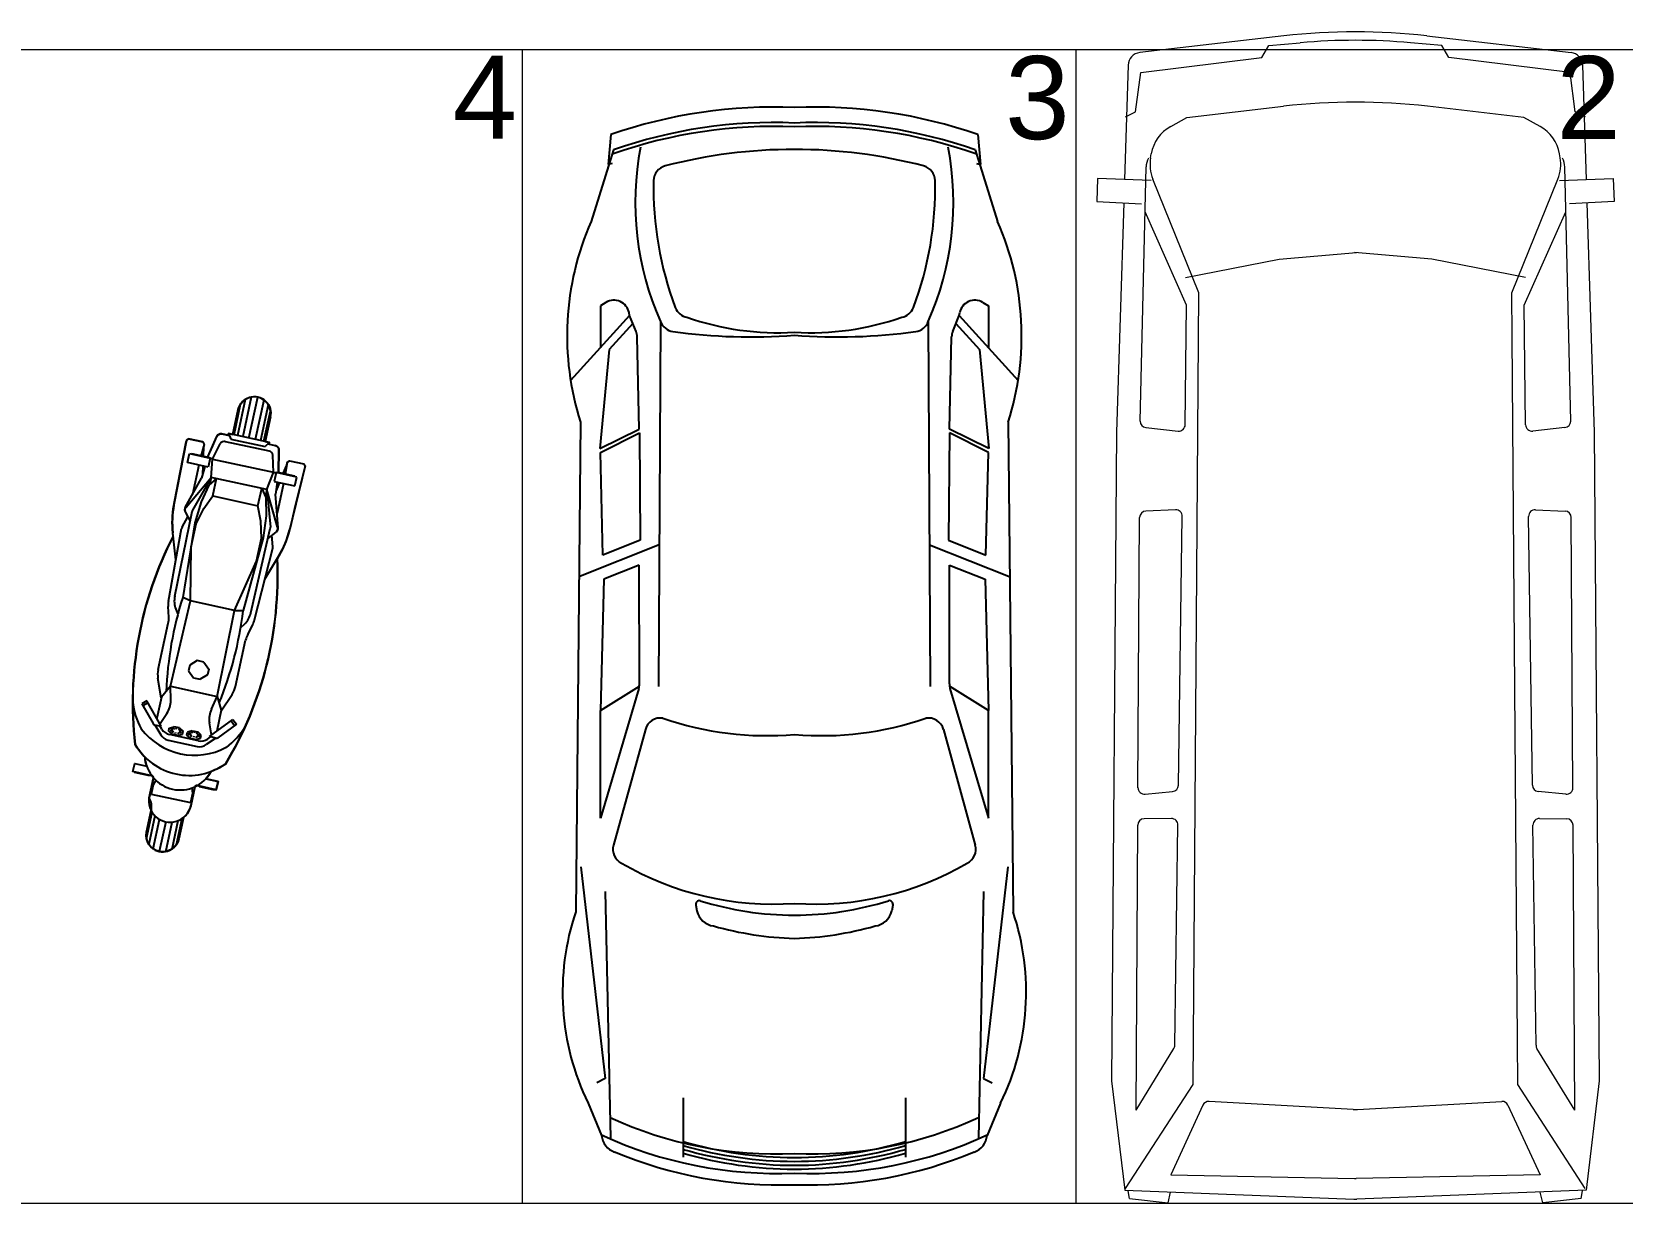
# Model space of a CAD drawing. Header units: inches. Extents: x 13 to 261, y -112 to -47.
# Drawn here: x 75.55 to 82.45, y -83.73 to -78.65 of the extents above; entities that cross this region are included whole.
import ezdxf

# ---------------------------------------------------------------- set-up
doc = ezdxf.new("R2010")
doc.units = ezdxf.units.IN
doc.header["$MEASUREMENT"] = 0
for name, color, linetype, lineweight in [('AUTOS', 6, 'Continuous', 20), ('CAJONES', 3, 'Continuous', 20), ('TEXTOS', 124, 'Continuous', 30)]:
    doc.layers.add(name, color=color, linetype=linetype, lineweight=lineweight)
doc.layers.add('CONTORNO', color=7, linetype='Continuous')
doc.styles.add('TEXTOS', font='ARIALUNI.TTF', dxfattribs={"height": 0.36})

msp = doc.modelspace()

# ---------------------------------------------------------------- linework, layer by layer
for p, q in [((78.0646, -79.0953), (78.0535, -79.2257)), ((79.6557, -79.0953), (79.6669, -79.2257)), ((78.0757, -79.1617), (77.979, -79.4724)), ((79.6446, -79.1617), (79.7413, -79.4724)), ((78.0707, -79.2206), (78.0535, -79.2257)), ((79.6497, -79.2206), (79.6669, -79.2257)), ((78.0434, -79.8229), (78.0191, -79.8375)), ((78.0191, -79.8375), (78.0191, -80.0196)), ((79.677, -79.8229), (79.7013, -79.8375)), ((79.7013, -79.8375), (79.7013, -80.0196)), ((78.146, -79.8799), (77.8902, -80.1615)), ((78.146, -79.8799), (78.1435, -79.8672)), ((78.1737, -79.9491), (78.146, -79.8799)), ((78.2799, -79.9061), (78.2715, -81.4878)), ((79.4404, -79.9061), (79.4489, -81.4878)), ((79.5466, -79.9491), (79.5743, -79.8799)), ((79.5743, -79.8799), (79.5769, -79.8672)), ((79.5743, -79.8799), (79.8302, -80.1615)), ((78.1599, -79.9144), (78.0576, -80.0269)), ((78.188, -80.3726), (78.1785, -79.9724)), ((79.5324, -80.3726), (79.5419, -79.9724)), ((79.5605, -79.9144), (79.6627, -80.0269)), ((78.0576, -80.0269), (78.0172, -80.4561)), ((79.6627, -80.0269), (79.7032, -80.4561)), ((76.48, -80.2434), (76.4461, -80.3996)), ((76.5058, -80.2331), (76.4686, -80.4045)), ((76.4959, -80.4105), (76.5342, -80.2342)), ((76.5602, -80.2459), (76.5232, -80.4164)), ((76.4491, -80.2889), (76.426, -80.3953)), ((76.4309, -80.3963), (76.4596, -80.2641)), ((76.5793, -80.2664), (76.5457, -80.4213)), ((76.5609, -80.4246), (76.5892, -80.2945)), ((76.5889, -80.3192), (76.5658, -80.4256)), ((77.9331, -80.3414), (77.9122, -82.4637)), ((78.0172, -80.4561), (78.188, -80.3726)), ((78.0191, -80.4727), (78.1884, -80.388)), ((78.1884, -80.388), (78.1919, -80.8526)), ((79.532, -80.388), (79.5284, -80.8526)), ((79.7013, -80.4727), (79.532, -80.388)), ((79.7032, -80.4561), (79.5324, -80.3726)), ((79.7873, -80.3414), (79.8081, -82.4637)), ((76.2247, -80.4201), (76.1707, -80.7008)), ((76.2332, -80.4135), (76.2247, -80.4201)), ((76.2951, -80.427), (76.2332, -80.4135)), ((76.3015, -80.439), (76.2872, -80.4887)), ((76.2951, -80.427), (76.3015, -80.439)), ((76.2968, -80.4908), (76.2985, -80.4492)), ((76.3174, -80.4928), (76.356, -80.4045)), ((76.3373, -80.5017), (76.3711, -80.436)), ((76.4103, -80.3999), (76.3786, -80.393)), ((76.3931, -80.4256), (76.5831, -80.4668)), ((76.585, -80.4302), (76.4067, -80.3915)), ((76.4067, -80.3915), (76.4176, -80.4149)), ((76.4176, -80.4149), (76.5653, -80.447)), ((76.585, -80.4302), (76.5653, -80.447)), ((76.5782, -80.4363), (76.6099, -80.4432)), ((76.2289, -80.5169), (76.2373, -80.4783)), ((76.3189, -80.5364), (76.2289, -80.5169)), ((76.2373, -80.4783), (76.3272, -80.4978)), ((76.2467, -80.4778), (76.3189, -80.4935)), ((76.2784, -80.5276), (76.2505, -80.6559)), ((76.3169, -80.4952), (76.3174, -80.4928)), ((76.3171, -80.494), (76.3169, -80.4952)), ((76.3373, -80.5017), (76.3171, -80.494)), ((76.3272, -80.4978), (76.3189, -80.5364)), ((76.3326, -80.5814), (76.3373, -80.5017)), ((76.3373, -80.5017), (76.6015, -80.5591)), ((76.6023, -80.5593), (76.5989, -80.4854)), ((76.6242, -80.5594), (76.6257, -80.4631)), ((76.6437, -80.5662), (76.6594, -80.5276)), ((76.661, -80.517), (76.6534, -80.5683)), ((76.6717, -80.5088), (76.661, -80.517)), ((76.6717, -80.5088), (76.7336, -80.5222)), ((76.7336, -80.5222), (76.7387, -80.5317)), ((78.0295, -80.9183), (78.0191, -80.4727)), ((79.6909, -80.9183), (79.7013, -80.4727)), ((76.2193, -80.7117), (76.29, -80.584)), ((76.2228, -80.7108), (76.3326, -80.5814)), ((76.3326, -80.5814), (76.2514, -80.7238)), ((76.3051, -80.5338), (76.29, -80.584)), ((76.2955, -80.5317), (76.2941, -80.5693)), ((76.3551, -80.5863), (76.3221, -80.6145)), ((76.3326, -80.5814), (76.3253, -80.6114)), ((76.5727, -80.6336), (76.3326, -80.5814)), ((76.3387, -80.6618), (76.3551, -80.5863)), ((76.5735, -80.6338), (76.6023, -80.5593)), ((76.6023, -80.5593), (76.6239, -80.5606)), ((76.6131, -80.5599), (76.6047, -80.5985)), ((76.7031, -80.5795), (76.6131, -80.5599)), ((76.6947, -80.5752), (76.6225, -80.5595)), ((76.6236, -80.5618), (76.6242, -80.5594)), ((76.6239, -80.5606), (76.6236, -80.5618)), ((76.7387, -80.5317), (76.6714, -80.8096)), ((76.6947, -80.618), (76.7031, -80.5795)), ((76.3221, -80.6145), (76.2879, -80.6869)), ((76.2999, -80.7164), (76.3387, -80.6618)), ((76.3387, -80.6618), (76.5339, -80.7042)), ((76.5347, -80.7044), (76.5511, -80.6289)), ((76.5511, -80.6289), (76.5694, -80.6682)), ((76.5735, -80.6338), (76.5678, -80.664)), ((76.6198, -80.7971), (76.5735, -80.6338)), ((76.5735, -80.6338), (76.5884, -80.797)), ((76.6047, -80.5985), (76.6947, -80.618)), ((76.6183, -80.6019), (76.6112, -80.6537)), ((76.6226, -80.7993), (76.6112, -80.6537)), ((76.6279, -80.604), (76.6137, -80.6387)), ((76.6452, -80.6073), (76.6174, -80.7356)), ((76.1741, -81.0964), (76.2492, -80.7297)), ((76.2205, -80.7334), (76.2408, -80.7705)), ((76.2879, -80.6869), (76.2612, -80.7787)), ((76.2671, -80.7825), (76.2999, -80.7164)), ((76.5473, -80.7702), (76.5347, -80.7044)), ((76.5694, -80.6682), (76.5705, -80.7483)), ((76.1469, -81.117), (76.204, -80.8024)), ((76.2062, -80.7963), (76.2307, -80.7519)), ((76.2612, -80.7787), (76.2086, -81.1019)), ((76.2447, -80.8819), (76.2671, -80.7825)), ((76.5041, -81.1681), (76.588, -80.8033)), ((76.5498, -80.8439), (76.5473, -80.7702)), ((76.5705, -80.7483), (76.5567, -80.8429)), ((76.1792, -80.9389), (76.166, -80.8213)), ((76.5567, -80.8429), (76.4704, -81.1588)), ((76.5289, -80.9436), (76.5498, -80.8439)), ((76.6125, -80.8185), (76.5786, -80.8439)), ((76.5994, -80.8817), (76.5956, -80.8312)), ((78.2747, -80.873), (77.9254, -81.0128)), ((78.1919, -80.8526), (78.0295, -80.9183)), ((79.4457, -80.873), (79.795, -81.0128)), ((79.5284, -80.8526), (79.6909, -80.9183)), ((76.2426, -81.116), (76.2447, -80.8819)), ((76.5203, -81.1981), (76.5989, -80.8882)), ((76.5648, -81.0226), (76.6257, -80.9211)), ((76.4337, -81.1575), (76.5289, -80.9436)), ((78.1878, -80.9616), (78.0335, -81.0226)), ((78.1884, -81.4765), (78.1878, -80.9616)), ((79.532, -81.4765), (79.5326, -80.9616)), ((79.5326, -80.9616), (79.6868, -81.0226)), ((78.0335, -81.0226), (78.0191, -81.592)), ((79.6868, -81.0226), (79.7013, -81.592)), ((76.148, -81.1871), (76.1455, -81.1401)), ((76.1562, -81.4866), (76.2426, -81.116)), ((76.2426, -81.116), (76.2086, -81.1019)), ((76.2426, -81.116), (76.2086, -81.1019)), ((76.4329, -81.1574), (76.2426, -81.116)), ((76.4329, -81.1574), (76.2426, -81.116)), ((76.1022, -81.4144), (76.1458, -81.2136)), ((76.1788, -81.1524), (76.1874, -81.1746)), ((76.3586, -81.5306), (76.4337, -81.1575)), ((76.4337, -81.1575), (76.4704, -81.1588)), ((76.4337, -81.1575), (76.4704, -81.1588)), ((76.4766, -81.2171), (76.4596, -81.2338)), ((76.4376, -81.4873), (76.4812, -81.2865)), ((76.4903, -81.2615), (76.5121, -81.2197)), ((76.2393, -81.3945), (76.2339, -81.4194)), ((76.2339, -81.4194), (76.2551, -81.4492)), ((76.2712, -81.3754), (76.2393, -81.3945)), ((76.3001, -81.3816), (76.2712, -81.3754)), ((76.3001, -81.3816), (76.3212, -81.4123)), ((76.3212, -81.4123), (76.3158, -81.4372)), ((76.1153, -81.5366), (76.1013, -81.452)), ((76.1562, -81.4866), (76.1159, -81.5341)), ((76.1562, -81.4866), (76.3578, -81.5304)), ((76.1569, -81.5471), (76.1562, -81.4866)), ((76.2551, -81.4492), (76.284, -81.4555)), ((76.3158, -81.4372), (76.284, -81.4555)), ((78.0191, -81.592), (78.1884, -81.4862)), ((78.0191, -81.592), (78.1884, -81.4862)), ((79.7013, -81.592), (79.532, -81.4862)), ((79.7013, -81.592), (79.532, -81.4862)), ((76.0534, -81.5491), (76.031, -81.5619)), ((76.031, -81.5619), (76.0802, -81.6483)), ((76.0583, -81.5579), (76.036, -81.5706)), ((76.1153, -81.6594), (76.0534, -81.5491)), ((76.1159, -81.5341), (76.0961, -81.6252)), ((76.3328, -81.5854), (76.3586, -81.5306)), ((76.3586, -81.5306), (76.3755, -81.5905)), ((76.375, -81.593), (76.4229, -81.5219)), ((78.1856, -81.4955), (78.0191, -82.0578)), ((79.5348, -81.4955), (79.7013, -82.0578)), ((76.1103, -81.6478), (76.1396, -81.6045)), ((76.3241, -81.7047), (76.4261, -81.6301)), ((76.3755, -81.5905), (76.3558, -81.6816)), ((76.4261, -81.6301), (76.4412, -81.651)), ((78.0191, -82.0578), (78.0191, -81.592)), ((79.7013, -82.0578), (79.7013, -81.592)), ((76.0867, -81.6532), (76.1153, -81.6594)), ((76.0875, -81.6538), (76.1133, -81.6966)), ((76.1183, -81.6725), (76.11, -81.6586)), ((76.1477, -81.6807), (76.1505, -81.6679)), ((76.1624, -81.694), (76.1477, -81.6807)), ((76.1505, -81.6679), (76.1694, -81.6619)), ((76.277, -81.7231), (76.1506, -81.6956)), ((76.1542, -81.6779), (76.1659, -81.6779)), ((76.1668, -81.6739), (76.1559, -81.6699)), ((76.1699, -81.683), (76.1616, -81.6862)), ((76.1873, -81.6994), (76.1624, -81.694)), ((76.1663, -81.6646), (76.1723, -81.6718)), ((76.1943, -81.6673), (76.1694, -81.6619)), ((76.1776, -81.6864), (76.1763, -81.692)), ((76.1807, -81.6719), (76.1821, -81.6655)), ((76.1859, -81.6865), (76.1913, -81.6927)), ((76.1873, -81.6994), (76.2071, -81.6936)), ((76.196, -81.671), (76.1884, -81.6752)), ((76.1916, -81.6835), (76.2023, -81.6884)), ((76.2041, -81.6803), (76.1925, -81.6795)), ((76.1943, -81.6673), (76.2099, -81.6808)), ((76.2071, -81.6936), (76.2099, -81.6808)), ((76.2264, -81.6978), (76.2292, -81.6849)), ((76.2419, -81.7113), (76.2264, -81.6978)), ((76.2489, -81.6791), (76.2292, -81.6849)), ((76.2446, -81.695), (76.2329, -81.695)), ((76.2346, -81.687), (76.2455, -81.691)), ((76.2486, -81.7001), (76.2411, -81.7035)), ((76.2458, -81.6818), (76.251, -81.6889)), ((76.2489, -81.6791), (76.2738, -81.6846)), ((76.2594, -81.689), (76.2608, -81.6826)), ((76.2755, -81.6883), (76.2671, -81.6923)), ((76.281, -81.7055), (76.2703, -81.7006)), ((76.2712, -81.6966), (76.2828, -81.6974)), ((76.2886, -81.6979), (76.2738, -81.6846)), ((76.2858, -81.7107), (76.2886, -81.6979)), ((76.3335, -81.6963), (76.3247, -81.6447)), ((76.4412, -81.651), (76.3606, -81.7093)), ((76.4181, -81.636), (76.4331, -81.6568)), ((78.2141, -81.6732), (78.0758, -82.175)), ((79.5062, -81.6732), (79.6446, -82.175)), ((76.1455, -81.7198), (76.2716, -81.7471)), ((76.2419, -81.7113), (76.2668, -81.7167)), ((76.2563, -81.7034), (76.255, -81.7091)), ((76.2646, -81.7036), (76.2708, -81.71)), ((76.2668, -81.7167), (76.2858, -81.7107)), ((76.3517, -81.7111), (76.3105, -81.7395)), ((76.3159, -81.7154), (76.3292, -81.7063)), ((76.3527, -81.7109), (76.3241, -81.7047)), ((75.9926, -81.8564), (76.0003, -81.8211)), ((76.0003, -81.8211), (76.0529, -81.8325)), ((76.0753, -81.8744), (75.9926, -81.8564)), ((76.066, -81.8749), (76.0001, -81.8606)), ((76.0817, -81.883), (76.0641, -81.9638)), ((76.0918, -81.8936), (76.0802, -81.9141)), ((76.3617, -81.8996), (76.3091, -81.8881)), ((76.354, -81.9349), (76.3617, -81.8996)), ((76.0802, -81.9141), (76.0716, -81.9535)), ((76.0716, -81.9535), (76.2418, -81.9904)), ((76.2504, -81.9511), (76.2418, -81.9904)), ((76.2611, -81.9219), (76.2436, -82.0027)), ((76.2483, -81.9272), (76.2504, -81.9511)), ((76.2713, -81.9169), (76.354, -81.9349)), ((76.2796, -81.9213), (76.3454, -81.9356)), ((76.0509, -82.1457), (76.0756, -82.032)), ((76.0719, -82.0255), (76.052, -82.1174)), ((76.0881, -82.048), (76.0612, -82.1715)), ((76.0804, -82.1917), (76.1082, -82.0635)), ((76.1347, -82.0736), (76.1067, -82.2024)), ((76.135, -82.2035), (76.1629, -82.0751)), ((76.1878, -82.069), (76.1608, -82.1932)), ((76.181, -82.174), (76.2059, -82.0594)), ((76.2119, -82.0548), (76.1917, -82.1477)), ((77.9345, -82.2695), (78.0403, -83.1862)), ((79.7859, -82.2695), (79.6801, -83.1862)), ((78.0403, -82.3754), (78.0626, -83.4453)), ((79.6801, -82.3754), (79.6578, -83.4453)), ((78.4328, -82.4356), (78.4378, -82.4593)), ((79.2875, -82.4356), (79.2826, -82.4593)), ((78.0403, -83.1862), (78.0034, -83.2046)), ((79.6801, -83.1862), (79.717, -83.2046)), ((78.3788, -83.2709), (78.3788, -83.5275)), ((79.3416, -83.2709), (79.3416, -83.5275)), ((77.9662, -83.2937), (78.0246, -83.4334)), ((79.7541, -83.2937), (79.6958, -83.4334))]:
    msp.add_line(p, q)
for centre, radius, start, end in [((78.7717, -81.1348), 2.1586, 87.65126, 109.12121), ((78.9486, -81.1348), 2.1586, 70.87879, 92.34874), ((78.7687, -81.141), 2.0809, 87.48004, 109.49551), ((78.7698, -81.1387), 2.0953, 87.5289, 109.34519), ((78.9505, -81.1387), 2.0953, 70.65481, 92.4711), ((78.9517, -81.141), 2.0809, 70.50449, 92.51996), ((79.4366, -79.3908), 1.2663, 169.04979, 204.01182), ((78.8575, -81.3631), 2.2033, 89.9299, 104.65948), ((78.8629, -81.3631), 2.2033, 75.34052, 90.0701), ((78.2837, -79.3908), 1.2663, 335.98818, 10.95021), ((78.3168, -79.2963), 0.067, 104.65948, 178.77749), ((79.4035, -79.2963), 0.067, 1.22251, 75.34052), ((79.7216, -79.3263), 1.472, 178.77749, 200.63414), ((77.9988, -79.3263), 1.472, 339.36586, 1.22251), ((79.1014, -79.9675), 1.2266, 156.19947, 197.74881), ((78.619, -79.9675), 1.2266, 342.25119, 23.80053), ((78.0779, -79.8803), 0.067, 11.30255, 120.98045), ((79.6425, -79.8803), 0.067, 59.01955, 168.69745), ((78.3427, -79.8828), 0.067, 200.42343, 262.16941), ((78.4067, -79.8214), 0.067, 200.63414, 259.5315), ((78.7926, -78.7369), 1.2173, 250.91264, 273.1847), ((78.9278, -78.7369), 1.2173, 266.8153, 289.08736), ((79.3137, -79.8214), 0.067, 280.4685, 339.36586), ((79.3777, -79.8828), 0.067, 277.83059, 339.57657), ((78.1116, -79.974), 0.067, 1.35808, 21.78828), ((78.6709, -77.4964), 2.4758, 262.16941, 274.38565), ((79.0495, -77.4964), 2.4758, 265.61435, 277.83059), ((79.6088, -79.974), 0.067, 158.21172, 178.64192), ((76.5187, -80.3036), 0.0711, 347.4138, 168.07636), ((76.3743, -80.4125), 0.02, 77.74508, 156.39438), ((76.3889, -80.4451), 0.02, 77.74508, 152.81325), ((76.6057, -80.4628), 0.02, 359.09578, 77.74508), ((76.5789, -80.4864), 0.02, 2.67691, 77.74508), ((76.5635, -80.7764), 0.4, 169.10261, 186.43926), ((76.2368, -80.7214), 0.02, 151.01693, 208.65879), ((76.2381, -80.7238), 0.02, 139.68753, 208.65879), ((76.2688, -80.7337), 0.02, 150.29028, 168.43946), ((76.2237, -80.806), 0.02, 151.10405, 169.71523), ((76.5685, -80.7988), 0.02, 347.05069, 5.19987), ((76.6005, -80.8025), 0.02, 306.83137, 15.80263), ((76.6027, -80.8009), 0.02, 306.83137, 4.47323), ((77.5672, -81.5596), 1.5751, 152.68717, 186.51263), ((76.2826, -80.7154), 0.4, 329.0509, 346.38754), ((75.0444, -81.0116), 1.5751, 328.97753, 2.80299), ((76.5795, -80.8833), 0.02, 345.77492, 4.38611), ((77.6584, -81.5657), 1.5221, 162.25926, 177.85829), ((76.2453, -81.1348), 0.1, 169.71523, 183.03259), ((76.2721, -81.1165), 0.1, 168.43946, 201.07245), ((76.0481, -81.1924), 0.1, 347.74508, 3.03259), ((74.9589, -80.9794), 1.5221, 337.63187, 353.2309), ((76.4066, -81.1457), 0.1, 314.41771, 347.05069), ((76.4234, -81.1735), 0.1, 332.45757, 345.77492), ((76.579, -81.3077), 0.1, 152.45757, 167.74508), ((76.1999, -81.4356), 0.1, 167.74508, 189.43192), ((76.3399, -81.466), 0.1, 326.05824, 347.74508), ((78.1214, -81.4765), 0.067, 343.50604, 0), ((78.1214, -81.4765), 0.067, 343.50604, 0), ((79.599, -81.4765), 0.067, 180, 196.49396), ((79.599, -81.4765), 0.067, 180, 196.49396), ((76.2952, -81.5235), 0.3045, 185.63073, 208.94598), ((76.0569, -81.5483), 0.1, 325.83905, 0.66301), ((76.4233, -81.6279), 0.1, 154.82715, 189.65111), ((78.2787, -81.691), 0.067, 80.01543, 164.5876), ((78.7414, -80.3172), 1.3834, 250.96915, 274.92564), ((78.979, -80.3172), 1.3834, 265.07436, 289.03085), ((79.4417, -81.691), 0.067, 15.4124, 99.98457), ((76.26, -81.4947), 0.2907, 217.29261, 298.19755), ((76.0889, -81.6434), 0.01, 209.61272, 257.74508), ((76.1561, -81.6709), 0.05, 210.98326, 257.74508), ((76.1612, -81.6468), 0.05, 210.98326, 257.74508), ((76.2168, -81.5065), 0.3045, 306.54418, 329.85943), ((76.2368, -81.6012), 0.2716, 210.30123, 305.18893), ((76.2822, -81.6983), 0.05, 257.74508, 304.50689), ((76.2876, -81.6742), 0.05, 257.74508, 304.50689), ((76.3548, -81.7012), 0.01, 257.74508, 305.87743), ((76.1972, -81.7836), 0.1524, 183.80262, 331.68723), ((76.1537, -81.9838), 0.0918, 167.4138, 348.07636), ((76.1214, -82.1329), 0.0711, 167.4138, 348.07636), ((78.1403, -82.1928), 0.067, 164.5876, 243.7467), ((79.58, -82.1928), 0.067, 296.2533, 15.4124), ((78.7693, -81.1216), 1.309, 239.7932, 273.98166), ((78.9511, -81.1216), 1.309, 266.01834, 300.2068), ((78.4492, -82.4322), 0.0167, 80.35115, 191.79483), ((78.5197, -82.4422), 0.0837, 191.79483, 263.3968), ((78.8587, -81.1244), 1.3538, 252.52045, 270.06422), ((78.8617, -81.1244), 1.3538, 269.93578, 287.47955), ((79.2006, -82.4422), 0.0837, 276.6032, 348.20517), ((79.2711, -82.4322), 0.0167, 348.20517, 99.64885), ((78.9518, -82.8129), 1.0966, 161.43589, 206.00744), ((78.9064, -81.1228), 1.4575, 254.22288, 268.18317), ((78.814, -81.1228), 1.4575, 271.81683, 285.77712), ((78.7686, -82.8129), 1.0966, 333.99256, 18.56411), ((78.7831, -81.7886), 1.7251, 245.27015, 272.56057), ((78.9373, -81.7886), 1.7251, 267.43943, 294.72985), ((78.7835, -81.7882), 1.8097, 245.1967, 272.42783), ((78.1079, -83.4257), 0.0837, 185.28656, 251.32051), ((78.8647, -81.7903), 1.7386, 253.77012, 269.85078), ((78.8667, -81.7902), 1.7556, 253.86355, 269.78716), ((78.8687, -81.7901), 1.7726, 253.95516, 269.72478), ((78.9368, -81.7882), 1.8097, 267.57217, 294.8033), ((78.8557, -81.7903), 1.7386, 270.14922, 286.22988), ((78.8537, -81.7902), 1.7556, 270.21284, 286.13645), ((78.8517, -81.7901), 1.7726, 270.27522, 286.04484), ((79.6125, -83.4257), 0.0837, 288.67949, 354.71344), ((78.7961, -81.7884), 1.8595, 247.38704, 271.9756), ((78.8707, -81.7899), 1.7895, 254.045, 269.66358), ((78.9243, -81.7884), 1.8595, 268.0244, 292.61296), ((78.8497, -81.7899), 1.7895, 270.33642, 285.955)]:
    msp.add_arc(centre, radius, start, end)
at = {"layer": 'AUTOS'}
for p, q in [((80.9826, -78.6679), (80.3572, -78.7402)), ((80.8869, -78.7619), (80.9174, -78.7096)), ((80.9174, -78.7096), (81.0535, -78.6975)), ((81.6675, -78.7096), (81.5315, -78.6975)), ((81.6023, -78.6679), (82.2277, -78.7402)), ((81.698, -78.7619), (81.6675, -78.7096)), ((80.3075, -78.7943), (80.2918, -79.2898)), ((80.3622, -78.8267), (80.8869, -78.7619)), ((82.2227, -78.8267), (81.698, -78.7619)), ((82.2774, -78.7943), (82.2931, -79.2898)), ((80.3397, -78.9962), (80.3622, -78.8267)), ((82.2452, -78.9962), (82.2227, -78.8267)), ((80.2952, -79.0188), (80.3397, -78.9962)), ((80.5619, -79.0214), (80.9803, -78.9727)), ((82.023, -79.0214), (81.6046, -78.9727)), ((82.2897, -79.0188), (82.2452, -78.9962)), ((80.4919, -79.0602), (80.5619, -79.0214)), ((82.093, -79.0602), (82.023, -79.0214)), ((80.4045, -79.1958), (80.4075, -79.1787)), ((82.1804, -79.1958), (82.1774, -79.1787)), ((80.1748, -79.2857), (80.1713, -79.3857)), ((80.4071, -79.2938), (80.1748, -79.2857)), ((80.3592, -80.3374), (80.3848, -79.2358)), ((82.1778, -79.2938), (82.4101, -79.2857)), ((82.2257, -80.3374), (82.2001, -79.2358)), ((82.4101, -79.2857), (82.4136, -79.3857)), ((80.6141, -79.7812), (80.4143, -79.2881)), ((81.9708, -79.7812), (82.1706, -79.2881)), ((80.1713, -79.3857), (80.3649, -79.396)), ((80.2886, -79.3919), (80.2571, -80.3853)), ((82.4136, -79.3857), (82.22, -79.396)), ((82.2963, -79.3919), (82.3278, -80.3853)), ((80.5604, -79.8354), (80.3803, -79.4305)), ((82.0245, -79.8354), (82.2047, -79.4305)), ((80.9614, -79.636), (81.2969, -79.6071)), ((81.6235, -79.636), (81.288, -79.6071)), ((80.5551, -79.7148), (80.9614, -79.636)), ((82.0298, -79.7148), (81.6235, -79.636)), ((80.5546, -80.3527), (80.5604, -79.8354)), ((80.5884, -83.213), (80.6141, -79.7812)), ((81.9965, -83.213), (81.9708, -79.7812)), ((82.0303, -80.3527), (82.0245, -79.8354)), ((80.2571, -80.3853), (80.2355, -83.1959)), ((80.3844, -80.3655), (80.5235, -80.3803)), ((82.2005, -80.3655), (82.0614, -80.3803)), ((82.3278, -80.3853), (82.3495, -83.1959)), ((80.5123, -80.7216), (80.3836, -80.7271)), ((82.0726, -80.7216), (82.2013, -80.7271)), ((80.3497, -81.926), (80.3567, -80.755)), ((80.5253, -81.9154), (80.5416, -80.75)), ((82.0596, -81.9154), (82.0433, -80.75)), ((82.2352, -81.926), (82.2282, -80.755)), ((80.3804, -81.9541), (80.4998, -81.943)), ((82.2045, -81.9541), (82.0851, -81.943)), ((80.3413, -83.3231), (80.3487, -82.0889)), ((80.4945, -82.0597), (80.3765, -82.0609)), ((80.5095, -83.0426), (80.5229, -82.0882)), ((82.0754, -83.0426), (82.062, -82.0882)), ((82.0904, -82.0597), (82.2084, -82.0609)), ((82.2436, -83.3231), (82.2362, -82.0889)), ((80.3413, -83.3231), (80.5053, -83.0569)), ((82.2436, -83.3231), (82.0796, -83.0569)), ((80.2355, -83.1959), (80.2923, -83.6707)), ((80.2963, -83.6629), (80.5884, -83.213)), ((82.2886, -83.6629), (81.9965, -83.213)), ((82.3495, -83.1959), (82.2926, -83.6707)), ((81.283, -83.321), (80.6582, -83.2859)), ((81.3019, -83.321), (81.9267, -83.2859)), ((80.6311, -83.3022), (80.4917, -83.6039)), ((81.9538, -83.3022), (82.0932, -83.6039)), ((80.4917, -83.6039), (81.2891, -83.6198)), ((82.0932, -83.6039), (81.2958, -83.6198)), ((80.2923, -83.6707), (81.286, -83.709)), ((80.3137, -83.7071), (80.3079, -83.6727)), ((80.4808, -83.7249), (80.4911, -83.6784)), ((82.2926, -83.6707), (81.2989, -83.709)), ((82.1042, -83.7249), (82.0938, -83.6784)), ((82.2712, -83.7071), (82.277, -83.6727)), ((80.3137, -83.7071), (80.4808, -83.7249)), ((82.2712, -83.7071), (82.1042, -83.7249))]:
    msp.add_line(p, q, dxfattribs=at)
for centre, radius, start, end in [((81.2925, -81.3477), 2.6977, 83.40431, 96.59569), ((81.2925, -81.3846), 2.6977, 84.91712, 95.08288), ((80.3637, -78.796), 0.0562, 96.59569, 178.1836), ((82.2212, -78.796), 0.0562, 1.8164, 83.40431), ((81.2925, -81.6523), 2.6977, 83.3562, 96.6438), ((80.5736, -79.2077), 0.1686, 118.98394, 170.10768), ((82.0113, -79.2077), 0.1686, 9.89232, 61.01606), ((80.4691, -79.2378), 0.0843, 151.49396, 178.67205), ((80.5706, -79.2248), 0.1686, 170.10768, 202.05777), ((82.0143, -79.2248), 0.1686, 337.94223, 9.89232), ((82.1159, -79.2378), 0.0843, 1.32795, 28.50604), ((80.3873, -80.3376), 0.0281, 179.65657, 263.93879), ((80.5265, -80.3524), 0.0281, 263.93879, 359.34954), ((82.0584, -80.3524), 0.0281, 180.65046, 276.06121), ((82.1976, -80.3376), 0.0281, 276.06121, 0.34343), ((80.3848, -80.7552), 0.0281, 92.4715, 179.65657), ((80.5135, -80.7496), 0.0281, 359.1971, 92.4715), ((82.0714, -80.7496), 0.0281, 87.5285, 180.8029), ((82.2001, -80.7552), 0.0281, 0.34343, 87.5285), ((80.3778, -81.9261), 0.0281, 179.65657, 275.30484), ((80.4972, -81.915), 0.0281, 275.30484, 359.1971), ((82.0877, -81.915), 0.0281, 180.8029, 264.69516), ((82.2071, -81.9261), 0.0281, 264.69516, 0.34343), ((80.3768, -82.089), 0.0281, 90.59793, 179.65657), ((80.4948, -82.0878), 0.0281, 359.1971, 90.59793), ((82.0901, -82.0878), 0.0281, 89.40207, 180.8029), ((82.2081, -82.089), 0.0281, 0.34343, 89.40207), ((80.4814, -83.0422), 0.0281, 328.35788, 359.1971), ((82.1035, -83.0422), 0.0281, 180.8029, 211.64212), ((80.6566, -83.314), 0.0281, 86.78689, 155.1965), ((81.9283, -83.314), 0.0281, 24.8035, 93.21311), ((81.2925, -83.1526), 0.1686, 266.78689, 273.21311), ((81.2925, -83.4512), 0.1686, 268.86219, 271.13781), ((81.2925, -83.5405), 0.1686, 267.79426, 272.20574)]:
    msp.add_arc(centre, radius, start, end, dxfattribs=at)
at = {"layer": 'CAJONES'}
for p, q in [((68.0799, -78.7268), (84.8799, -78.7268)), ((77.6799, -78.7268), (77.6799, -83.7268)), ((80.0799, -78.7268), (80.0799, -83.7268)), ((68.0799, -83.7268), (84.8799, -83.7268))]:
    msp.add_line(p, q, dxfattribs=at)
at = {"layer": 'CONTORNO'}
msp.add_lwpolyline([(76.7387, -80.5317), (76.6982, -80.6989), (76.6782, -80.7812), (76.6675, -80.8244), (76.6561, -80.8587), (76.6412, -80.8927), (76.6176, -80.9346, -0.148672), (76.3942, -81.8234, -0.056745), (76.3314, -81.8559, -0.046105), (76.3091, -81.8881), (76.3617, -81.8996), (76.354, -81.9349), (76.2713, -81.9169, 0.349135), (76.2611, -81.9219), (76.2431, -82.0048, -0.173873), (76.2119, -82.0548), (76.1917, -82.1477, -0.9943), (76.0518, -82.1182), (76.0719, -82.0255, 0.187808), (76.063, -81.9694), (76.0817, -81.883, 0.474398), (76.0747, -81.8742), (75.9926, -81.8564), (76.0003, -81.8211), (76.0529, -81.8325, -0.06519), (76.0452, -81.7937, -0.064755), (76.0023, -81.7383, -0.148672), (76.1677, -80.8369, -0.072089), (76.1677, -80.718), (76.1977, -80.5605), (76.2233, -80.4277), (76.229, -80.4168), (76.2332, -80.4135), (76.2951, -80.427), (76.3015, -80.439), (76.2985, -80.4492), (76.2969, -80.4887), (76.3174, -80.4928), (76.3385, -80.4446), (76.356, -80.4045, -0.35731), (76.3786, -80.393), (76.4103, -80.3999), (76.4067, -80.3915), (76.426, -80.3957), (76.4496, -80.2869, -1.013858), (76.5881, -80.3191), (76.5889, -80.3192), (76.5657, -80.426), (76.585, -80.4302), (76.5782, -80.4363), (76.6099, -80.4432, -0.35731), (76.6257, -80.4631), (76.6242, -80.5594), (76.6241, -80.5598), (76.6445, -80.5642), (76.6594, -80.5276), (76.661, -80.517), (76.6717, -80.5088), (76.7336, -80.5222), (76.7387, -80.5317)], format="xyb", dxfattribs=at)

# ---------------------------------------------------------------- texts
at = {"layer": 'TEXTOS', "style": 'TEXTOS'}
for s, p in [('4', (77.379, -79.1133)), ('3', (79.7739, -79.1151)), ('2', (82.1636, -79.1151))]:
    msp.add_text(s, height=0.36, dxfattribs=at).set_placement(p)

doc.saveas('drawing.dxf')
